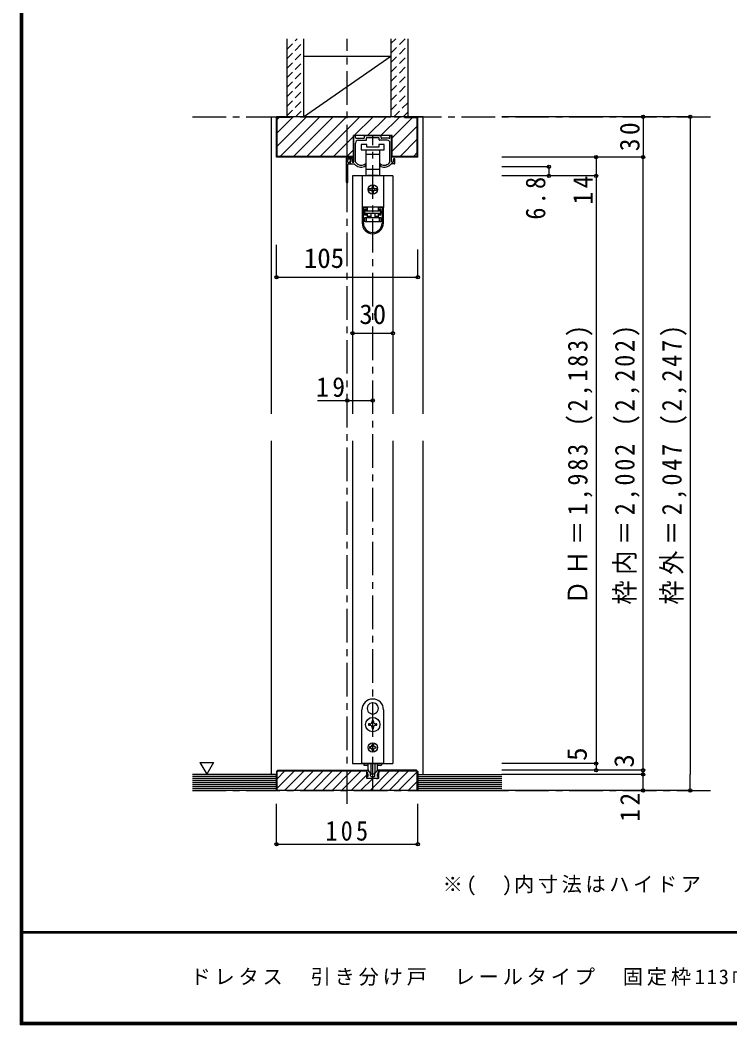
# Model space of a CAD drawing. Units: millimetres at full size, sheet at 1:5; details may follow other scales. Extents: x -973 to 977, y -718 to 696.
# Drawn here: x -973 to -446, y -701 to 46 of the extents above; entities that cross this region are included whole.
import ezdxf
from ezdxf.enums import TextEntityAlignment as Align

# ---------------------------------------------------------------- set-up
doc = ezdxf.new("R2010")
doc.units = ezdxf.units.MM
doc.header["$LTSCALE"] = 5
doc.header["$PDMODE"] = 32
doc.header["$PDSIZE"] = 2.5
doc.linetypes.add('CHAIN1', pattern=[8, 5, -1, 1, -1])
doc.linetypes.add('DASHED1', pattern=[1.8, 1.2, -0.6])
for name, color, linetype in [('0-1_通り芯', 4, 'CHAIN1'), ('0-2_柱', 3, 'Continuous'), ('0-3_仕上げ', 2, 'Continuous'), ('0-4_枠', 3, 'Continuous'), ('0-6_扉', 6, 'Continuous'), ('0-7_金物', 7, 'Continuous'), ('0-A_文字', 3, 'Continuous'), ('0-B_寸法', 7, 'Continuous'), ('0-C_ハッチ', 4, 'DASHED1'), ('F-1_枠', 6, 'Continuous'), ('F-A_文字', 7, 'Continuous')]:
    doc.layers.add(name, color=color, linetype=linetype)
doc.styles.add('ＭＳ ゴシック', font='')
doc.styles.get('ＭＳ ゴシック').set_extended_font_data('MS Gothic')

msp = doc.modelspace()

# ---------------------------------------------------------------- linework, layer by layer
at = {"layer": '0-1_通り芯'}
for p, q in [((-730.18, -536.5), (-730.18, 32.5)), ((-845.18, -25.5), (-456.18, -25.5)), ((-711.18, -526.5), (-711.18, -39.5)), ((-845.18, -526.5), (-456.18, -526.5))]:
    msp.add_line(p, q, dxfattribs=at)
at = {"layer": '0-2_柱'}
for p, q in [((-762.68, 19.5), (-697.68, 19.5)), ((-762.68, -25.5), (-697.68, -25.5))]:
    msp.add_line(p, q, dxfattribs=at)
at = {"layer": '0-2_柱', "color": 7}
msp.add_line((-762.68, -25.5), (-697.68, 19.5), dxfattribs=at)
at = {"layer": '0-3_仕上げ'}
for p, q in [((-775.18, 32.5), (-775.18, -25.5)), ((-762.68, 32.5), (-762.68, -25.5)), ((-697.68, 32.5), (-697.68, -25.5)), ((-685.18, 32.5), (-685.18, -25.5)), ((-782.68, -514.5), (-845.18, -514.5)), ((-782.68, -526.5), (-782.68, -514.5)), ((-677.68, -526.5), (-677.68, -514.5)), ((-677.68, -514.5), (-615.18, -514.5)), ((-782.68, -526.5), (-845.18, -526.5)), ((-677.68, -526.5), (-615.18, -526.5))]:
    msp.add_line(p, q, dxfattribs=at)
at = {"layer": '0-3_仕上げ', "color": 7}
for p, q in [((-782.68, -516), (-845.18, -516)), ((-782.68, -517.5), (-845.18, -517.5)), ((-782.68, -519), (-845.18, -519)), ((-782.68, -520.5), (-845.18, -520.5)), ((-782.68, -522), (-845.18, -522)), ((-677.68, -516), (-615.18, -516)), ((-677.68, -517.5), (-615.18, -517.5)), ((-677.68, -519), (-615.18, -519)), ((-677.68, -520.5), (-615.18, -520.5)), ((-677.68, -522), (-615.18, -522)), ((-782.68, -523.5), (-845.18, -523.5)), ((-782.68, -525), (-845.18, -525)), ((-677.68, -523.5), (-615.18, -523.5)), ((-677.68, -525), (-615.18, -525))]:
    msp.add_line(p, q, dxfattribs=at)
at = {"layer": '0-4_枠', "color": 4}
for p, q in [((-786.68, -25.5), (-782.68, -25.5)), ((-786.68, -25.5), (-786.68, -246.5)), ((-673.68, -25.5), (-677.68, -25.5)), ((-673.68, -246.5), (-673.68, -25.5)), ((-786.68, -266.5), (-786.68, -514.5)), ((-673.68, -514.5), (-673.68, -266.5))]:
    msp.add_line(p, q, dxfattribs=at)
at = {"layer": '0-4_枠'}
for p, q in [((-782.68, -55.5), (-782.68, -25.5)), ((-677.68, -25.5), (-782.68, -25.5)), ((-782.18, -55), (-782.18, -26)), ((-772.68, -26), (-782.18, -26)), ((-772.68, -26), (-772.68, -25.5)), ((-687.68, -26), (-687.68, -25.5)), ((-687.68, -26), (-678.18, -26)), ((-678.18, -55), (-678.18, -26)), ((-677.68, -55.5), (-677.68, -25.5)), ((-725.58, -55.5), (-725.58, -39.5)), ((-696.78, -39.5), (-725.58, -39.5)), ((-696.78, -55.5), (-696.78, -39.5)), ((-725.58, -55.5), (-782.68, -55.5)), ((-725.58, -55), (-782.18, -55)), ((-678.18, -55), (-696.78, -55)), ((-677.68, -55.5), (-696.78, -55.5)), ((-781.68, -511.5), (-782.68, -512.5)), ((-782.68, -512.5), (-782.68, -526.5)), ((-781.473, -512), (-782.18, -512.707)), ((-782.18, -526.5), (-782.18, -512.707)), ((-781.68, -511.5), (-715.58, -511.5)), ((-781.473, -512), (-715.58, -512)), ((-715.58, -517.5), (-715.58, -511.5)), ((-706.78, -517.5), (-706.78, -511.5)), ((-678.68, -511.5), (-706.78, -511.5)), ((-706.78, -512), (-678.887, -512)), ((-678.18, -512.707), (-678.887, -512)), ((-677.68, -512.5), (-678.68, -511.5)), ((-678.18, -526.5), (-678.18, -512.707)), ((-677.68, -512.5), (-677.68, -526.5)), ((-706.78, -517.5), (-715.58, -517.5)), ((-677.68, -526.5), (-782.68, -526.5))]:
    msp.add_line(p, q, dxfattribs=at)
at = {"layer": '0-6_扉'}
for p, q in [((-696.18, -69.5), (-726.18, -69.5)), ((-726.18, -69.5), (-726.18, -246.5)), ((-696.18, -69.5), (-696.18, -246.5)), ((-726.18, -266.5), (-726.18, -506.5)), ((-696.18, -266.5), (-696.18, -506.5)), ((-726.18, -506.5), (-696.18, -506.5))]:
    msp.add_line(p, q, dxfattribs=at)
at = {"layer": '0-7_金物'}
for p, q in [((-725.18, -58.8), (-725.18, -40)), ((-724.68, -39.5), (-724.48, -39.5)), ((-723.98, -41), (-723.98, -40)), ((-723.48, -41.5), (-717.83, -41.5)), ((-721.98, -43), (-716.13, -43)), ((-717.33, -41), (-717.33, -40)), ((-716.83, -39.5), (-705.53, -39.5)), ((-715.83, -42.7), (-715.83, -41.3)), ((-715.53, -41), (-711.48, -41)), ((-710.88, -41), (-706.83, -41)), ((-706.53, -42.7), (-706.53, -41.3)), ((-700.38, -43), (-706.23, -43)), ((-705.03, -41), (-705.03, -40)), ((-698.88, -41.5), (-704.53, -41.5)), ((-698.38, -41), (-698.38, -40)), ((-697.68, -39.5), (-697.88, -39.5)), ((-697.18, -58.8), (-697.18, -40)), ((-723.98, -59.123), (-723.98, -45)), ((-719.68, -46.2), (-719.68, -50.2)), ((-715.68, -46.2), (-719.68, -46.2)), ((-719.68, -50.2), (-711.18, -50.2)), ((-716.43, -50.2), (-716.43, -53.2)), ((-715.68, -48.2), (-715.68, -46.2)), ((-706.68, -48.2), (-715.68, -48.2)), ((-711.18, -50.2), (-702.68, -50.2)), ((-706.68, -46.2), (-706.68, -48.2)), ((-702.68, -46.2), (-706.68, -46.2)), ((-705.93, -53.2), (-705.93, -50.2)), ((-702.68, -50.2), (-702.68, -46.2)), ((-698.38, -59.123), (-698.38, -45)), ((-730.78, -74.2), (-730.78, -56.2)), ((-730.28, -55.7), (-725.68, -55.7)), ((-729.78, -59.2), (-729.78, -57.2)), ((-729.48, -59.5), (-728.68, -59.5)), ((-729.28, -56.7), (-726.68, -56.7)), ((-727.68, -60.2), (-727.68, -57.3)), ((-726.48, -58.8), (-726.48, -57.7)), ((-726.18, -57.2), (-726.18, -58.3)), ((-725.68, -59.3), (-725.98, -59.3)), ((-716.43, -53.2), (-716.43, -64.8)), ((-716.43, -53.2), (-711.18, -53.2)), ((-711.18, -53.2), (-705.93, -53.2)), ((-705.93, -64.8), (-705.93, -53.2)), ((-696.68, -59.3), (-696.38, -59.3)), ((-695.88, -58.8), (-695.88, -57.7)), ((-694.68, -60), (-694.68, -57.3)), ((-729.78, -74.2), (-729.78, -60.8)), ((-729.48, -60.5), (-727.98, -60.5)), ((-727.18, -60.5), (-724.881, -60.5)), ((-716.68, -61.583), (-716.68, -61)), ((-716.43, -64.8), (-716.43, -69.2)), ((-711.18, -64.8), (-716.43, -64.8)), ((-705.93, -64.8), (-711.18, -64.8)), ((-705.93, -69.2), (-705.93, -64.8)), ((-705.68, -61.583), (-705.68, -61)), ((-695.18, -60.5), (-697.479, -60.5)), ((-719.08, -69.5), (-719.08, -92.8)), ((-703.28, -69.5), (-719.08, -69.5)), ((-716.43, -69.2), (-715.18, -69.2)), ((-707.18, -69.5), (-707.18, -69.2)), ((-707.18, -69.2), (-705.93, -69.2)), ((-703.28, -69.5), (-703.28, -92.8)), ((-712.68, -79), (-713.68, -79)), ((-713.68, -80), (-712.68, -80)), ((-711.68, -77), (-711.68, -78)), ((-711.68, -81), (-711.68, -82)), ((-710.68, -78), (-710.68, -77)), ((-710.68, -82), (-710.68, -81)), ((-708.68, -79), (-709.68, -79)), ((-709.68, -80), (-708.68, -80)), ((-719.08, -92.8), (-719.08, -92.9)), ((-703.28, -92.8), (-719.08, -92.8)), ((-719.08, -92.9), (-719.08, -104.6)), ((-718.08, -92.9), (-719.08, -92.9)), ((-718.08, -104.6), (-718.08, -92.9)), ((-715.38, -92.9), (-718.08, -92.9)), ((-717.28, -93.9), (-715.38, -93.9)), ((-717.28, -93.9), (-717.28, -98.6)), ((-715.38, -94.9), (-717.28, -94.9)), ((-715.18, -95), (-717.08, -95)), ((-717.08, -95), (-717.08, -95.5)), ((-716.08, -92.9), (-716.08, -92.8)), ((-715.38, -92.9), (-715.38, -93.9)), ((-715.38, -93.9), (-715.38, -94.9)), ((-715.18, -95), (-715.18, -92.8)), ((-707.18, -92.8), (-707.18, -95)), ((-705.28, -95), (-707.18, -95)), ((-706.98, -93.9), (-706.98, -92.9)), ((-704.28, -92.9), (-706.98, -92.9)), ((-706.98, -93.9), (-705.08, -93.9)), ((-706.28, -92.8), (-706.28, -92.9)), ((-705.28, -95.5), (-705.28, -95)), ((-705.08, -98.6), (-705.08, -93.9)), ((-703.28, -92.8), (-703.28, -92.9)), ((-703.28, -104.6), (-703.28, -92.9)), ((-715.38, -98.6), (-717.28, -98.6)), ((-717.08, -103.5), (-717.08, -100.5)), ((-717.08, -100.5), (-716.08, -100.5)), ((-716.08, -103.5), (-717.08, -103.5)), ((-716.08, -100.5), (-716.08, -103.5)), ((-716.08, -100.5), (-706.28, -100.5)), ((-706.28, -103.5), (-716.08, -103.5)), ((-715.38, -98.6), (-715.38, -100.5)), ((-715.18, -99.5), (-715.18, -97.5)), ((-715.18, -99.5), (-712.68, -99.5)), ((-715.18, -100.5), (-715.18, -99.5)), ((-712.68, -97.5), (-712.68, -100.5)), ((-709.68, -97.5), (-709.68, -100.5)), ((-707.18, -97.5), (-707.18, -99.5)), ((-706.98, -97.6), (-705.08, -97.6)), ((-706.98, -98.6), (-706.98, -97.6)), ((-706.98, -100.5), (-706.98, -98.6)), ((-705.08, -98.6), (-706.98, -98.6)), ((-706.28, -103.5), (-706.28, -100.5)), ((-706.28, -100.5), (-705.28, -100.5)), ((-705.28, -103.5), (-706.28, -103.5)), ((-705.28, -100.5), (-705.28, -103.5)), ((-711.279, -461.351), (-711.18, -461.45)), ((-711.081, -461.351), (-711.18, -461.45)), ((-719.18, -506.5), (-719.18, -466.5)), ((-714.823, -467.489), (-714.688, -467.525)), ((-714.724, -467.66), (-714.688, -467.525)), ((-707.538, -467.489), (-707.673, -467.525)), ((-707.637, -467.66), (-707.673, -467.525)), ((-703.18, -466.5), (-703.18, -506.5)), ((-713.38, -477), (-714.33, -477)), ((-714.33, -477), (-714.33, -478)), ((-714.33, -478), (-713.38, -478)), ((-711.68, -474.35), (-711.68, -475.3)), ((-710.68, -474.35), (-711.68, -474.35)), ((-710.68, -475.3), (-710.68, -474.35)), ((-708.03, -477), (-708.98, -477)), ((-708.98, -478), (-708.03, -478)), ((-708.03, -478), (-708.03, -477)), ((-710.68, -480.65), (-710.68, -479.7)), ((-711.68, -492.1), (-710.68, -492.1)), ((-711.68, -492.1), (-711.68, -492.7)), ((-710.68, -492.1), (-710.68, -492.7)), ((-712.98, -494), (-713.58, -494)), ((-713.58, -494), (-713.58, -495)), ((-713.58, -495), (-712.98, -495)), ((-711.68, -496.3), (-711.68, -496.9)), ((-710.68, -496.9), (-711.68, -496.9)), ((-710.68, -496.3), (-710.68, -496.9)), ((-709.38, -494), (-708.78, -494)), ((-703.18, -506.5), (-719.18, -506.5)), ((-717.78, -506.5), (-717.78, -507.7)), ((-717.78, -507.7), (-714.648, -507.7)), ((-714.68, -510.921), (-714.68, -506.5)), ((-712.68, -506.5), (-712.68, -514.121)), ((-709.68, -506.5), (-709.68, -514.121)), ((-707.713, -507.7), (-704.58, -507.7)), ((-707.68, -510.921), (-707.68, -506.5)), ((-704.58, -506.5), (-704.58, -507.7)), ((-715.68, -511.5), (-715.137, -511.5)), ((-715.68, -512.5), (-715.68, -511.5)), ((-713.518, -512.912), (-714.784, -511.647)), ((-714.68, -516), (-714.68, -514.736)), ((-713.306, -513), (-712.98, -513)), ((-712.78, -515.7), (-712.78, -513.2)), ((-709.98, -514.421), (-712.38, -514.421)), ((-709.58, -515.7), (-709.58, -513.2)), ((-709.055, -513), (-709.38, -513)), ((-708.842, -512.912), (-707.577, -511.647)), ((-707.68, -516), (-707.68, -514.736)), ((-714.98, -517.5), (-715.466, -516.274)), ((-714.68, -516), (-715.28, -516)), ((-713.88, -517.5), (-714.98, -517.5)), ((-713.88, -517.5), (-713.68, -517.3)), ((-713.68, -517.3), (-713.48, -517.5)), ((-708.88, -517.5), (-713.48, -517.5)), ((-711.18, -516.3), (-710.88, -516)), ((-710.88, -516), (-709.88, -516)), ((-708.68, -517.3), (-708.88, -517.5)), ((-708.48, -517.5), (-708.68, -517.3)), ((-708.48, -517.5), (-707.38, -517.5)), ((-707.68, -516), (-707.08, -516)), ((-707.38, -517.5), (-706.894, -516.274))]:
    msp.add_line(p, q, dxfattribs=at)
for points in [[(-710.88, -41), (-711.18, -40.7), (-711.48, -41)], [(-707.18, -69.2), (-715.18, -69.2), (-715.18, -69.5)], [(-705.08, -94.9), (-706.98, -94.9), (-706.98, -93.9)], [(-703.28, -92.9), (-704.28, -92.9), (-704.28, -104.6)], [(-717.28, -97.6), (-715.38, -97.6), (-715.38, -98.6)], [(-709.68, -99.5), (-707.18, -99.5), (-707.18, -100.5)], [(-711.68, -479.7), (-711.68, -480.65), (-710.68, -480.65)], [(-708.78, -494), (-708.78, -495), (-709.38, -495)], [(-706.68, -512.5), (-706.68, -511.5), (-707.223, -511.5)], [(-712.48, -516), (-711.48, -516), (-711.18, -516.3)]]:
    msp.add_lwpolyline(points, dxfattribs=at)
msp.add_lwpolyline([(-705.28, -97.5), (-717.08, -97.5), (-717.08, -95.5), (-705.28, -95.5)], close=True, dxfattribs=at)
for centre, radius in [((-711.18, -79.5), 3.5), ((-711.18, -477.5), 5.35), ((-711.18, -494.5), 3.5)]:
    msp.add_circle(centre, radius, dxfattribs=at)
for centre, radius, start, end in [((-724.68, -40), 0.5, 90, 180), ((-724.48, -40), 0.5, 0, 90), ((-723.48, -41), 0.5, 180, 270), ((-721.98, -45), 2, 90, 180), ((-717.83, -41), 0.5, 270, 0), ((-716.83, -40), 0.5, 90, 180), ((-716.13, -42.7), 0.3, 270, 0), ((-715.53, -41.3), 0.3, 90, 180), ((-706.83, -41.3), 0.3, 0, 90), ((-706.23, -42.7), 0.3, 180, 270), ((-705.53, -40), 0.5, 0, 90), ((-704.53, -41), 0.5, 180, 270), ((-700.38, -45), 2, 0, 90), ((-698.88, -41), 0.5, 270, 0), ((-697.88, -40), 0.5, 90, 180), ((-697.68, -40), 0.5, 0, 90), ((-730.28, -56.2), 0.5, 90, 180), ((-729.28, -57.2), 0.5, 90, 180), ((-729.48, -59.2), 0.3, 180, 270), ((-728.18, -59.5), 0.5, 0, 180), ((-727.08, -57.3), 0.6, 0, 180), ((-726.68, -57.2), 0.5, 0, 90), ((-726.48, -57.5), 0.2, 270, 90), ((-725.98, -58.8), 0.5, 180, 270), ((-726.18, -58.5), 0.2, 90, 270), ((-725.68, -58.7), 0.5, 180, 0), ((-725.68, -56.2), 0.5, 0, 90), ((-725.68, -58.8), 0.5, 270, 0), ((-723.68, -59.123), 0.3, 180, 213.92311), ((-719.78, -56.5), 5, 213.92311, 301.89079), ((-702.58, -56.5), 5, 238.10921, 326.07689), ((-698.68, -59.123), 0.3, 326.07689, 0), ((-696.68, -58.8), 0.5, 180, 270), ((-696.38, -58.8), 0.5, 270, 0), ((-695.88, -57.5), 0.2, 90, 270), ((-695.28, -57.3), 0.6, 0, 180), ((-729.48, -60.8), 0.3, 90, 180), ((-727.98, -60.2), 0.3, 270, 0), ((-727.18, -60), 0.5, 180, 270.00019), ((-723.18, -59.448), 2, 211.73927, 220.92587), ((-719.78, -56.5), 6.5, 220.92587, 292.44644), ((-717.68, -61.583), 1, 292.44644, 0), ((-716.98, -61), 0.3, 0, 121.89079), ((-705.38, -61), 0.3, 58.10921, 180), ((-704.68, -61.583), 1, 180, 247.55356), ((-702.58, -56.5), 6.5, 247.55356, 319.07413), ((-699.18, -59.448), 2, 319.07413, 328.26073), ((-695.18, -60), 0.5, 269.99981, 0), ((-730.28, -74.2), 0.5, 180, 0), ((-713.68, -79.5), 0.5, 90, 180), ((-713.68, -79.5), 0.5, 180, 270), ((-712.68, -78), 1, 270, 0), ((-712.68, -81), 1, 0, 90), ((-711.18, -77), 0.5, 90, 180), ((-711.18, -82), 0.5, 180, 270), ((-711.18, -77), 0.5, 0, 90), ((-711.18, -82), 0.5, 270, 0), ((-709.68, -78), 1, 180, 270), ((-709.68, -81), 1, 90, 180), ((-708.68, -79.5), 0.5, 0, 90), ((-708.68, -79.5), 0.5, 270, 0), ((-711.18, -104.6), 7.9, 180, 0), ((-711.18, -104.6), 6.9, 180, 0), ((-711.18, -466.5), 8, 0, 180), ((-711.18, -465.5), 4.15, 91.3645, 208.6355), ((-711.18, -465.5), 4.15, 331.3645, 88.6355), ((-711.18, -465.5), 4.15, 211.3645, 328.6355), ((-713.38, -475.3), 1.7, 270, 0), ((-713.38, -479.7), 1.7, 0, 90), ((-708.98, -475.3), 1.7, 180, 270), ((-708.98, -479.7), 1.7, 90, 180), ((-712.98, -492.7), 1.3, 270, 0), ((-709.38, -492.7), 1.3, 180, 270), ((-712.98, -496.3), 1.3, 0, 90), ((-709.38, -496.3), 1.3, 90, 180), ((-717.68, -514.736), 3, 0, 48.19), ((-715.137, -512), 0.5, 45, 90), ((-712.68, -510.921), 2, 180, 264.78409), ((-713.306, -512.7), 0.3, 225, 270), ((-712.98, -513.2), 0.2, 0, 90), ((-712.88, -513.112), 0.2, 0, 84.78409), ((-712.38, -514.121), 0.3, 180, 270), ((-709.98, -514.121), 0.3, 270, 0), ((-709.48, -513.112), 0.2, 95.21591, 180), ((-709.38, -513.2), 0.2, 90, 180), ((-709.68, -510.921), 2, 275.21591, 0), ((-709.055, -512.7), 0.3, 270, 315), ((-704.68, -514.736), 3, 131.81, 180), ((-707.223, -512), 0.5, 90, 135), ((-715.28, -516.2), 0.2, 90, 201.616), ((-712.48, -515.7), 0.3, 180, 270), ((-709.88, -515.7), 0.3, 270, 0), ((-707.08, -516.2), 0.2, 338.384, 90)]:
    msp.add_arc(centre, radius, start, end, dxfattribs=at)
at = {"layer": '0-A_文字', "color": 7}
msp.add_line((-839.616, -505.686), (-834.616, -514.347), dxfattribs=at)
msp.add_lwpolyline([(-839.616, -505.686), (-829.616, -505.686), (-834.616, -514.347)], dxfattribs=at)
at = {"layer": '0-B_寸法', "color": 4}
for p, q in [((-475.18, -25.5), (-615.18, -25.5)), ((-510.18, -25.5), (-510.18, -55.5)), ((-475.18, -25.5), (-475.18, -514.5)), ((-510.18, -55.5), (-615.18, -55.5)), ((-545.18, -55.5), (-545.18, -69.5)), ((-510.18, -526.5), (-510.18, -55.5)), ((-580.18, -62.7), (-615.18, -62.7)), ((-580.18, -62.7), (-580.18, -69.5)), ((-545.18, -69.5), (-615.18, -69.5)), ((-545.18, -69.5), (-545.18, -506.5)), ((-782.68, -144.804), (-782.68, -120.746)), ((-677.68, -144.804), (-677.68, -124.246)), ((-782.68, -144.804), (-677.68, -144.804)), ((-726.18, -186.5), (-696.18, -186.5)), ((-752.18, -236.5), (-711.18, -236.5)), ((-545.18, -506.5), (-615.18, -506.5)), ((-545.18, -506.5), (-545.18, -511.5)), ((-510.18, -511.5), (-615.18, -511.5)), ((-510.18, -514.5), (-615.18, -514.5)), ((-475.18, -526.5), (-475.18, -514.5)), ((-475.18, -526.5), (-615.18, -526.5)), ((-782.68, -566.5), (-782.68, -536.5)), ((-677.68, -566.5), (-677.68, -536.5)), ((-782.68, -566.5), (-677.68, -566.5))]:
    msp.add_line(p, q, dxfattribs=at)
at = {"layer": '0-B_寸法'}
for p in [(-510.18, -25.5), (-475.18, -25.5), (-545.18, -55.5), (-510.18, -55.5), (-580.18, -62.7), (-580.18, -69.5), (-545.18, -69.5), (-782.68, -144.804), (-677.68, -144.804), (-726.18, -186.5), (-696.18, -186.5), (-730.18, -236.5), (-711.18, -236.5), (-545.18, -506.5), (-545.18, -511.5), (-510.18, -511.5), (-510.18, -514.5), (-510.18, -526.5), (-475.18, -526.5), (-782.68, -566.5), (-677.68, -566.5)]:
    msp.add_point(p, dxfattribs=at)
at = {"layer": '0-C_ハッチ'}
for p, q in [((-775.18, 24.605), (-767.285, 32.5)), ((-775.18, 17.534), (-762.68, 30.034)), ((-697.68, 28.968), (-694.148, 32.5)), ((-697.68, 21.897), (-687.077, 32.5)), ((-775.18, 10.463), (-762.68, 22.963)), ((-697.68, 14.826), (-685.18, 27.326)), ((-775.18, 3.392), (-762.68, 15.892)), ((-697.68, 7.754), (-685.18, 20.254)), ((-775.18, -3.679), (-762.68, 8.821)), ((-697.68, 0.683), (-685.18, 13.183)), ((-775.18, -10.751), (-762.68, 1.749)), ((-697.68, -6.388), (-685.18, 6.112)), ((-775.18, -17.822), (-762.68, -5.322)), ((-697.68, -13.459), (-685.18, -0.959)), ((-775.18, -24.893), (-762.68, -12.393)), ((-697.68, -20.53), (-685.18, -8.03)), ((-768.716, -25.5), (-762.68, -19.464)), ((-695.579, -25.5), (-685.18, -15.101)), ((-688.508, -25.5), (-685.18, -22.172))]:
    msp.add_line(p, q, dxfattribs=at)
at = {"layer": '0-C_ハッチ', "linetype": 'Continuous'}
for p, q in [((-782.18, -37.372), (-770.309, -25.5)), ((-782.18, -47.271), (-760.409, -25.5)), ((-782.18, -27.472), (-780.708, -26)), ((-780.01, -55), (-750.51, -25.5)), ((-770.11, -55), (-740.61, -25.5)), ((-730.711, -25.5), (-760.211, -55)), ((-750.311, -55), (-720.811, -25.5)), ((-724.912, -39.5), (-710.912, -25.5)), ((-715.012, -39.5), (-701.012, -25.5)), ((-705.113, -39.5), (-691.113, -25.5)), ((-696.78, -41.067), (-681.713, -26)), ((-696.78, -50.967), (-678.18, -32.367)), ((-725.58, -40.169), (-740.412, -55)), ((-678.18, -42.266), (-690.914, -55)), ((-730.512, -55), (-725.58, -50.068)), ((-681.015, -55), (-678.18, -52.166)), ((-782.18, -517.759), (-776.422, -512)), ((-782.18, -524.83), (-769.351, -512)), ((-776.779, -526.5), (-762.279, -512)), ((-769.708, -526.5), (-755.208, -512)), ((-762.637, -526.5), (-748.137, -512)), ((-755.566, -526.5), (-741.066, -512)), ((-748.495, -526.5), (-733.995, -512)), ((-741.424, -526.5), (-726.924, -512)), ((-734.353, -526.5), (-719.853, -512)), ((-727.282, -526.5), (-715.58, -514.798)), ((-713.14, -526.5), (-698.64, -512)), ((-706.78, -513.069), (-705.711, -512)), ((-706.069, -526.5), (-691.569, -512)), ((-698.998, -526.5), (-684.498, -512)), ((-691.927, -526.5), (-678.18, -512.754)), ((-720.211, -526.5), (-711.211, -517.5)), ((-684.856, -526.5), (-678.18, -519.825)), ((-677.784, -526.5), (-677.68, -526.396))]:
    msp.add_line(p, q, dxfattribs=at)
at = {"layer": 'F-1_枠'}
for p, q in [((-973.347, 695.833), (-973.347, -700.833)), ((-972.514, 695.833), (-972.514, -700.833)), ((-971.68, 695.833), (-971.68, -700.833)), ((976.653, -631.667), (-973.347, -631.667)), ((976.653, -632.5), (-973.347, -632.5)), ((976.653, -699.167), (-973.347, -699.167)), ((976.653, -700), (-973.347, -700)), ((976.653, -700.833), (-973.347, -700.833))]:
    msp.add_line(p, q, dxfattribs=at)

# ---------------------------------------------------------------- texts
at = {"layer": '0-B_寸法', "style": 'ＭＳ ゴシック'}
for s, p in [('105', (-762.382, -142.304)), ('30', (-721.18, -184))]:
    msp.add_text(s, height=14.66, dxfattribs=at).set_placement(p, align=Align.BOTTOM_LEFT)
for s, p in [('5', (-547.68, -504.5)), ('3', (-512.68, -509.5))]:
    msp.add_text(s, height=14.66, rotation=90, dxfattribs=at).set_placement(p, align=Align.BOTTOM_LEFT)
at = {"layer": '0-B_寸法', "char_height": 14.66, "attachment_point": 7, "rotation": 90, "style": 'ＭＳ ゴシック'}
for s, insert in [('\\T1.27;\\W0.95;30', (-512.68, -51.125)), ('\\T1.27;\\W0.9;6.8', (-582.68, -102)), ('\\T1.27;\\W0.95;14', (-547.68, -90.75)), ('\\T1.23;\\W0.9;ＤＨ＝1,983\\~(2,183)', (-547.68, -388.25)), ('\\T1.23;\\W0.9;枠内＝2,002\\~(2,202)', (-512.68, -388.25)), ('\\T1.23;\\W0.9;枠外＝2,047\\~(2,247)', (-477.68, -388.25)), ('\\T1.27;\\W0.95;12', (-512.68, -549.75))]:
    msp.add_mtext(s, dxfattribs=dict(at, insert=insert))
at = {"layer": '0-B_寸法', "attachment_point": 7, "style": 'ＭＳ ゴシック'}
for s, insert, char_height in [('\\T1.27;\\W0.95;19', (-753.305, -234), 14.66), ('\\T1.27;\\W0.9;105', (-746.43, -564), 14.66), ('\\T1.18;※(\u3000)内寸法はハイドア', (-659.241, -604.63), 11)]:
    msp.add_mtext(s, dxfattribs=dict(at, insert=insert, char_height=char_height))
at = {"layer": 'F-A_文字', "insert": (-846.68, -673.333), "char_height": 11, "attachment_point": 7, "style": 'ＭＳ ゴシック'}
msp.add_mtext('\\T1.19;ドレタス\u3000引き分け戸\u3000レールタイプ\u3000固定枠113巾\u3000敷居N型／床直付けレール\u3000枠外W3,234', dxfattribs=at)

doc.saveas('drawing.dxf')
